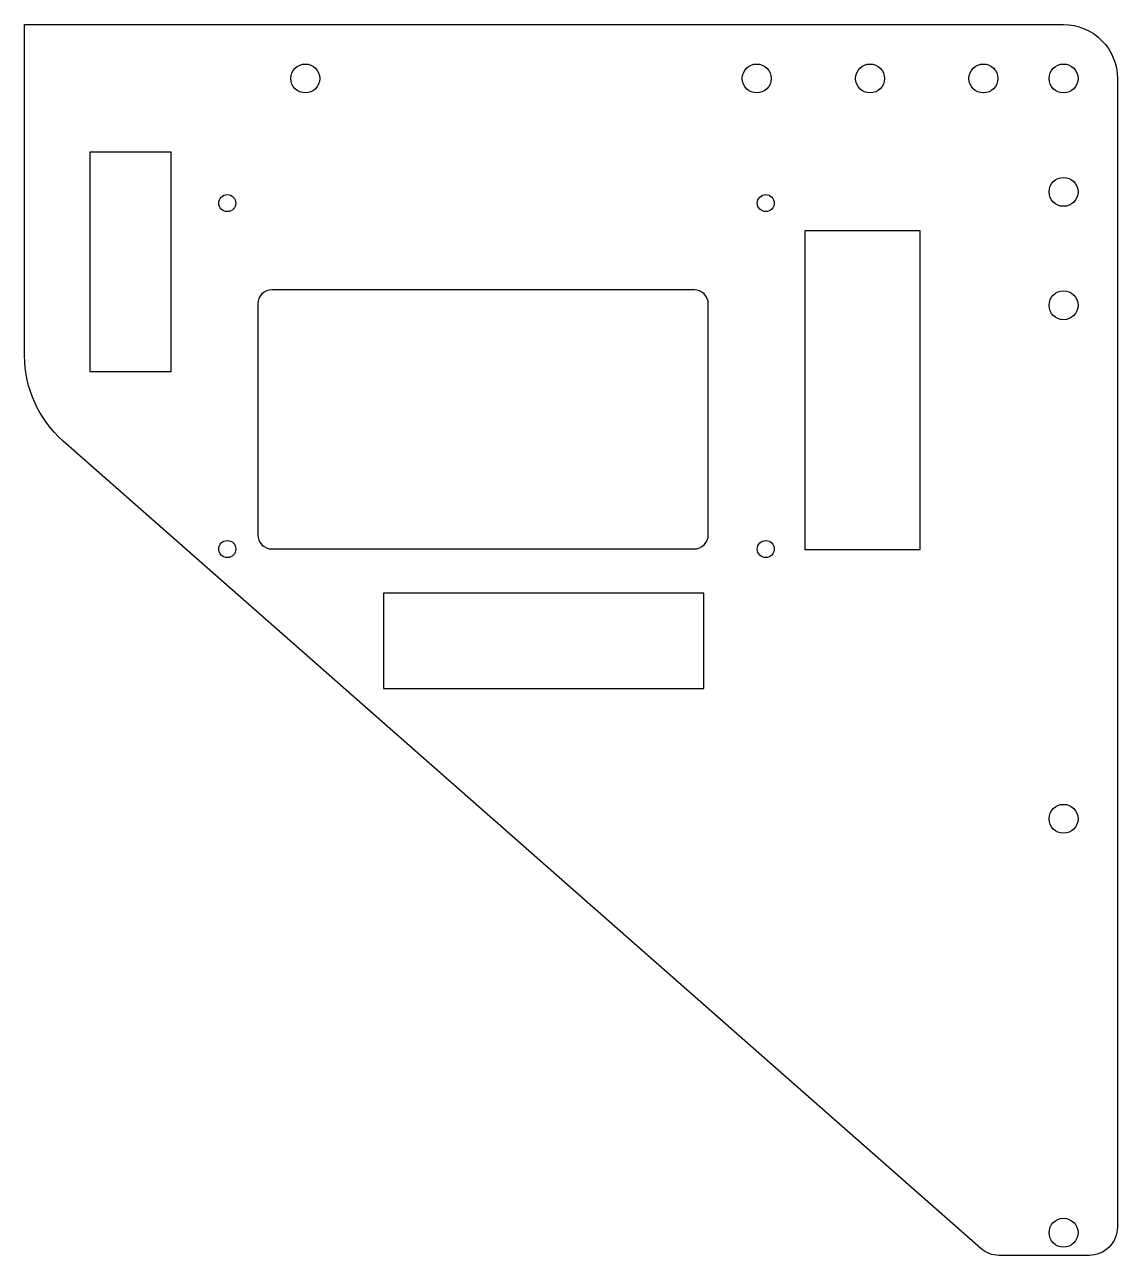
# Model space of a CAD drawing. Header units: millimetres. Extents: x -183 to 10, y -420 to -203.
import ezdxf

# ---------------------------------------------------------------- set-up
doc = ezdxf.new("R2010")
doc.units = ezdxf.units.MM
doc.layers.get('0').update_dxf_attribs({"linetype": 'CONTINUOUS'})

msp = doc.modelspace()

# ---------------------------------------------------------------- linework, layer by layer
for points in [[(-183.3, -202.93), (0, -202.93, -0.414214), (9.5, -212.43), (9.5, -415, -0.414214), (4.5, -420), (-11.35, -420, -0.182346), (-14.65, -418.75), (-176.51, -276.37, -0.215584), (-183.3, -261.36)], [(-62.68, -292.91), (-62.68, -252.2, 0.414214), (-65.18, -249.7), (-139.67, -249.7, 0.414214), (-142.17, -252.2), (-142.17, -292.91, 0.414214), (-139.67, -295.41), (-65.18, -295.41, 0.414214)]]:
    msp.add_lwpolyline(points, format="xyb", close=True)
for points in [[(-171.79, -264.12), (-157.47, -264.12), (-157.47, -225.44), (-171.79, -225.44)], [(-25.27, -295.51), (-25.27, -239.33), (-45.67, -239.33), (-45.67, -295.51)], [(-63.47, -303.21), (-120, -303.21), (-120, -320), (-63.47, -320)]]:
    msp.add_lwpolyline(points, close=True)
for centre, radius in [((-133.78, -212.43), 2.55), ((-54.14, -212.43), 2.55), ((-34.14, -212.43), 2.55), ((-14.14, -212.43), 2.55), ((0, -212.43), 2.55), ((0, -232.43), 2.55), ((-147.54, -234.42), 1.5), ((-52.54, -234.42), 1.5), ((0, -252.43), 2.55), ((-147.54, -295.42), 1.5), ((-52.54, -295.42), 1.5), ((0, -343), 2.55), ((0, -416), 2.55)]:
    msp.add_circle(centre, radius)

doc.saveas('drawing.dxf')
